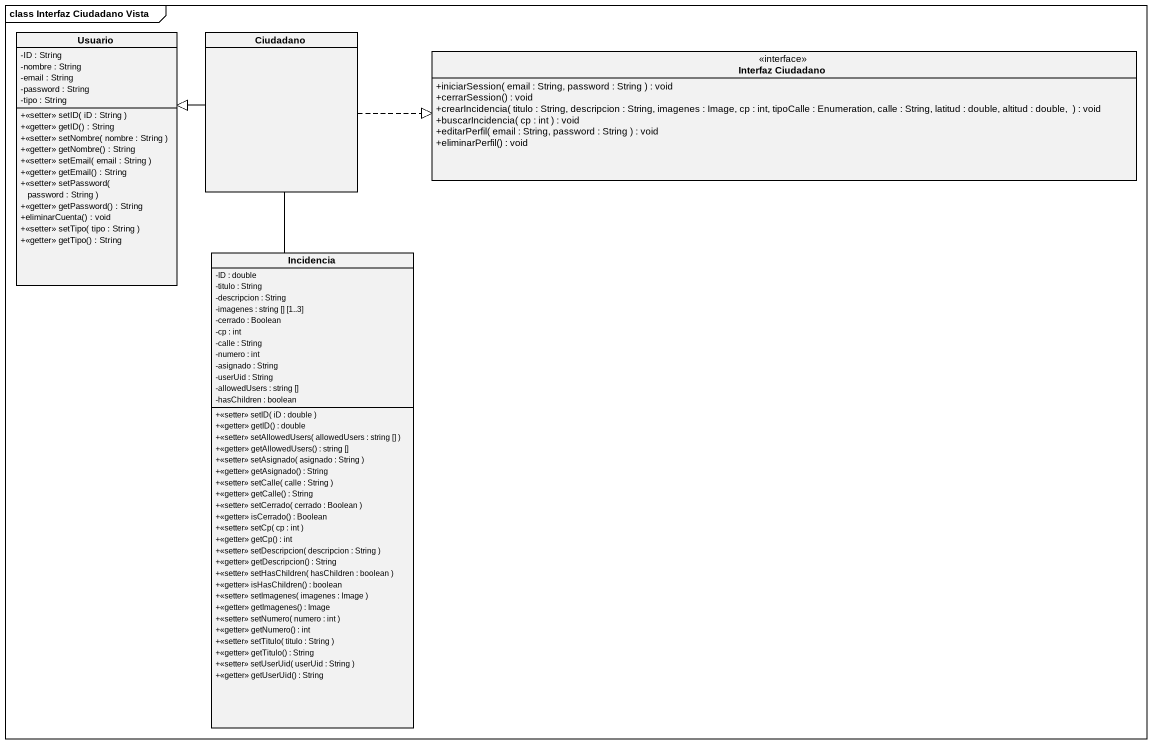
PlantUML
@startuml
mainframe class Interfaz Ciudadano Vista
hide circle
hide empty members
skinparam classAttributeIconSize 0
class Usuario {
  -ID : String
  -nombre : String
  -email : String
  -password : String
  -tipo : String
  +<<setter>> setID( iD : String )
  +<<getter>> getID() : String
  +<<setter>> setNombre( nombre : String )
  +<<getter>> getNombre() : String
  +<<setter>> setEmail( email : String )
  +<<getter>> getEmail() : String
  +<<setter>> setPassword( password : String )
  +<<getter>> getPassword() : String
  +eliminarCuenta() : void
  +<<setter>> setTipo( tipo : String )
  +<<getter>> getTipo() : String
}
class Ciudadano
interface "Interfaz Ciudadano" as Interfaz_Ciudadano {
  +iniciarSession( email : String, password : String ) : void
  +cerrarSession() : void
  +crearIncidencia( titulo : String, descripcion : String, imagenes : Image, cp : int, tipoCalle : Enumeration, calle : String, latitud : double, altitud : double,  ) : void
  +buscarIncidencia( cp : int ) : void
  +editarPerfil( email : String, password : String ) : void
  +eliminarPerfil() : void
}
class Incidencia {
  -ID : double
  -titulo : String
  -descripcion : String
  -imagenes : string [] [1..3]
  -cerrado : Boolean
  -cp : int
  -calle : String
  -numero : int
  -asignado : String
  -userUid : String
  -allowedUsers : string []
  -hasChildren : boolean
  +<<setter>> setID( iD : double )
  +<<getter>> getID() : double
  +<<setter>> setAllowedUsers( allowedUsers : string [] )
  +<<getter>> getAllowedUsers() : string []
  +<<setter>> setAsignado( asignado : String )
  +<<getter>> getAsignado() : String
  +<<setter>> setCalle( calle : String )
  +<<getter>> getCalle() : String
  +<<setter>> setCerrado( cerrado : Boolean )
  +<<getter>> isCerrado() : Boolean
  +<<setter>> setCp( cp : int )
  +<<getter>> getCp() : int
  +<<setter>> setDescripcion( descripcion : String )
  +<<getter>> getDescripcion() : String
  +<<setter>> setHasChildren( hasChildren : boolean )
  +<<getter>> isHasChildren() : boolean
  +<<setter>> setImagenes( imagenes : Image )
  +<<getter>> getImagenes() : Image
  +<<setter>> setNumero( numero : int )
  +<<getter>> getNumero() : int
  +<<setter>> setTitulo( titulo : String )
  +<<getter>> getTitulo() : String
  +<<setter>> setUserUid( userUid : String )
  +<<getter>> getUserUid() : String
}
Ciudadano -left-|> Usuario
Ciudadano .right.|> Interfaz_Ciudadano
Ciudadano -- Incidencia
@enduml
